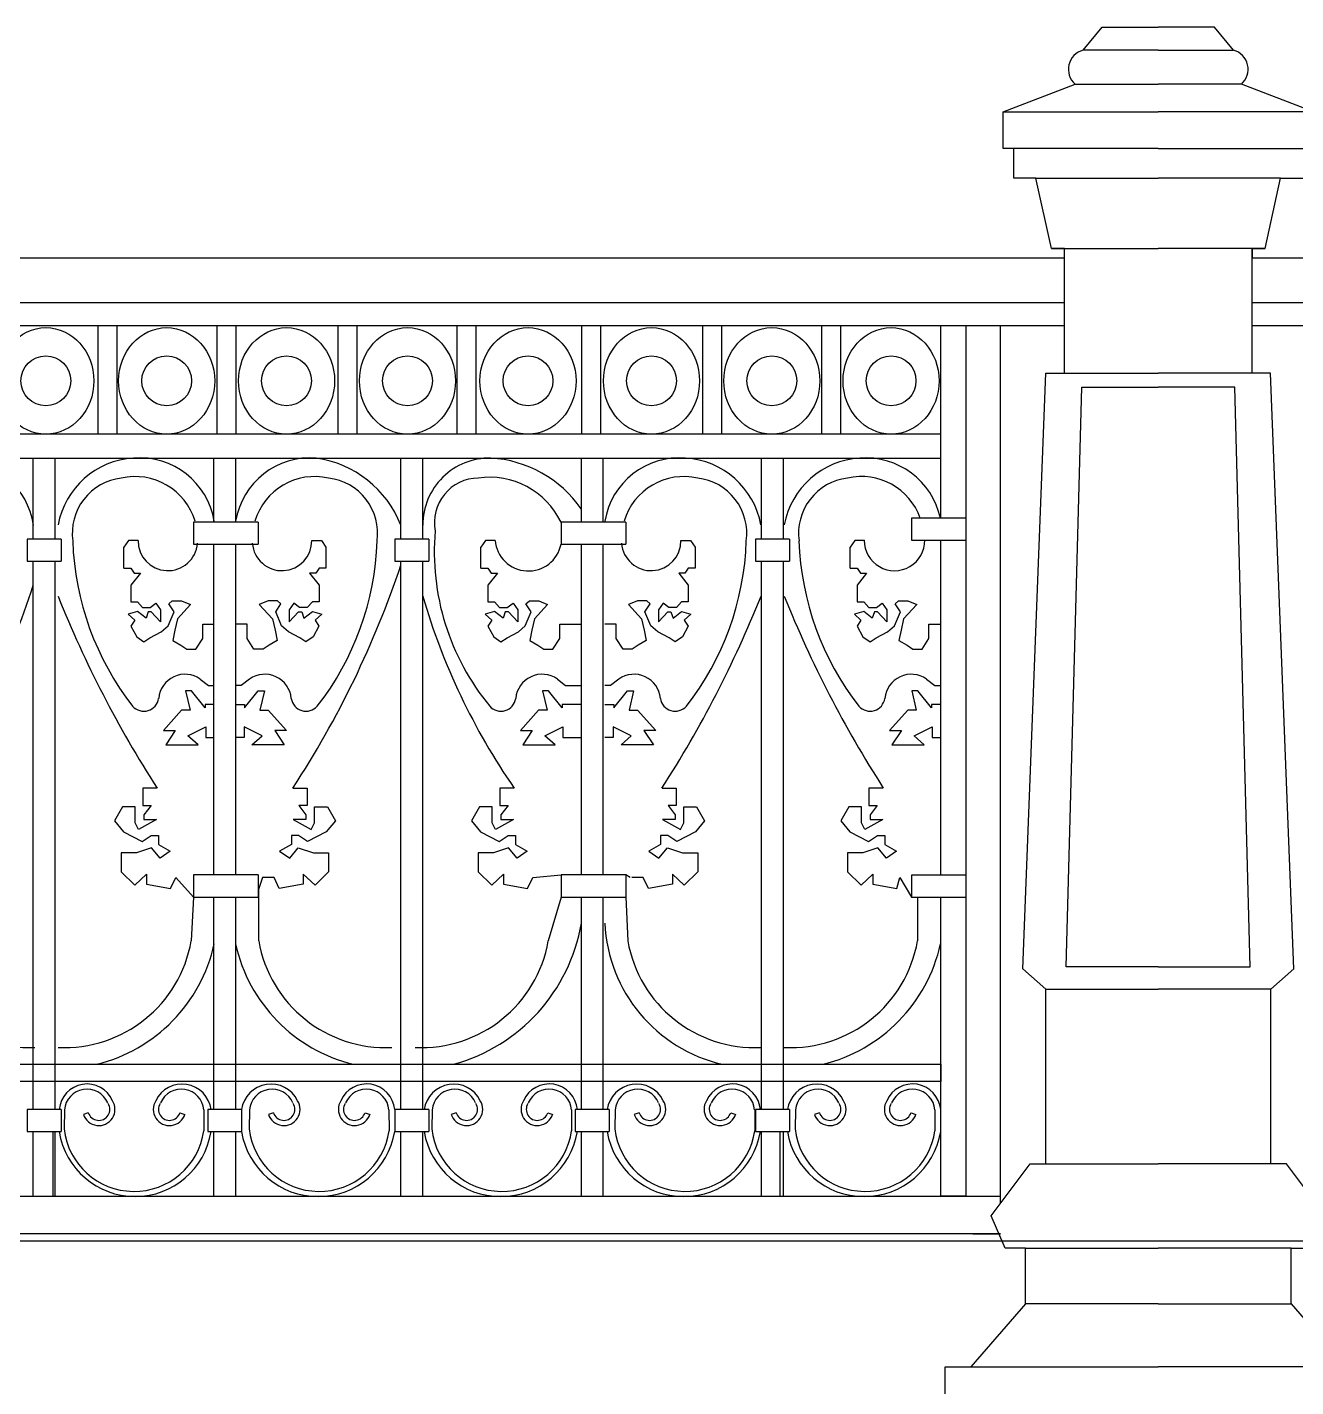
# Model space of a CAD drawing. Header units: millimetres. Extents: x 1931 to 30327, y -2374 to 17555.
# Drawn here: x 6922 to 8144, y 13143 to 14453 of the extents above; entities that cross this region are included whole.
import ezdxf

# ---------------------------------------------------------------- set-up
doc = ezdxf.new("R2010")
doc.units = ezdxf.units.MM

msp = doc.modelspace()

# ---------------------------------------------------------------- linework, layer by layer
at = {"color": 4, "linetype": 'ByBlock', "lineweight": -2}
for p, q in [((7938.8, 14430.6), (7957.2, 14452.8)), ((7957.2, 14452.8), (8011.3, 14452.8)), ((8065.4, 14452.8), (8011.3, 14452.8)), ((8083.8, 14430.6), (8065.4, 14452.8)), ((8011.3, 14430.6), (7938.8, 14430.6)), ((8011.3, 14430.6), (8083.8, 14430.6)), ((7861.8, 14371.4), (7931.2, 14398)), ((7861.8, 14371.4), (7931.2, 14398)), ((7931.2, 14398), (8011.3, 14398)), ((8091.4, 14398), (8011.3, 14398)), ((8160.8, 14371.4), (8091.4, 14398)), ((7861.8, 14336), (7861.8, 14371.4)), ((7861.8, 14371.4), (8011.3, 14371.4)), ((7861.8, 14336), (7861.8, 14371.4)), ((8160.8, 14371.4), (8011.3, 14371.4)), ((8011.3, 14336), (7861.8, 14336)), ((7872.1, 14307.2), (7872.1, 14336)), ((7872.1, 14307.2), (7872.1, 14336)), ((8011.3, 14336), (8160.8, 14336)), ((7893.5, 14307.2), (7872.1, 14307.2)), ((7893.5, 14307.2), (7872.1, 14307.2)), ((7908.3, 14239.7), (7893.5, 14307.2)), ((7893.5, 14307.2), (8011.3, 14307.2)), ((7908.3, 14239.7), (7893.5, 14307.2)), ((8129, 14307.2), (8011.3, 14307.2)), ((8114.3, 14239.7), (8129, 14307.2)), ((8129, 14307.2), (8150.5, 14307.2)), ((6007.4, 14230.4), (7920.9, 14230.4)), ((7920.9, 14239.7), (7908.3, 14239.7)), ((7908.3, 14239.7), (8011.3, 14239.7)), ((7920.9, 14239.7), (7908.3, 14239.7)), ((7920.9, 14119.4), (7920.9, 14239.7)), ((7920.9, 14119.4), (7920.9, 14239.7)), ((8114.3, 14239.7), (8011.3, 14239.7)), ((8101.7, 14119.4), (8101.7, 14239.7)), ((8101.7, 14239.7), (8114.3, 14239.7)), ((8101.7, 14239.7), (8101.7, 14230.4)), ((8101.7, 14230.4), (9963.7, 14230.4)), ((6007.4, 14187.5), (7920.9, 14187.5)), ((8101.7, 14165.1), (8101.7, 14187.5)), ((8101.7, 14187.5), (9963.7, 14187.5)), ((7920.9, 14165.1), (6007.4, 14165.1)), ((6990, 14060.8), (6990, 14165.1)), ((7008.3, 14060.8), (7008.3, 14165.1)), ((7104.7, 14060.8), (7104.7, 14165.1)), ((7123.1, 14060.8), (7123.1, 14165.1)), ((7221.2, 14060.8), (7221.2, 14165.1)), ((7239.5, 14060.8), (7239.5, 14165.1)), ((7336, 14060.8), (7336, 14165.1)), ((7354.3, 14060.8), (7354.3, 14165.1)), ((7455.9, 14060.8), (7455.9, 14165.1)), ((7474.2, 14060.8), (7474.2, 14165.1)), ((7572.4, 14060.8), (7572.4, 14165.1)), ((7590.7, 14060.8), (7590.7, 14165.1)), ((7687.1, 14060.8), (7687.1, 14165.1)), ((7705.4, 14060.8), (7705.4, 14165.1)), ((7801.7, 13979.7), (7801.7, 14165.1)), ((7826, 14165.1), (7826, 13326.3)), ((7859.4, 13319.6), (7859.4, 14165.1)), ((9963.7, 14165.1), (8101.7, 14165.1)), ((7880.7, 13545.5), (7903.1, 14119.4)), ((7880.7, 13545.5), (7903.1, 14119.4)), ((7903.1, 14119.4), (8011.3, 14119.4)), ((8119.4, 14119.4), (8011.3, 14119.4)), ((8141.9, 13545.5), (8119.4, 14119.4)), ((7922.6, 13547.4), (7937.6, 14105.8)), ((7922.6, 13547.4), (7937.6, 14105.8)), ((7937.6, 14105.8), (8011.3, 14105.8)), ((8085, 14105.8), (8011.3, 14105.8)), ((8100, 13547.4), (8085, 14105.8)), ((7801.7, 14060.8), (6080.3, 14060.8)), ((6080.3, 14037.6), (7801.7, 14037.6)), ((6927.5, 13959.5), (6927.5, 14037.6)), ((6948.7, 13959.5), (6948.7, 14037.6)), ((7101.4, 13976), (7101.4, 14037.6)), ((7122.5, 13976), (7122.5, 14037.6)), ((7281.6, 13959.5), (7281.6, 14037.6)), ((7302.8, 13959.5), (7302.8, 14037.6)), ((7455.5, 13976), (7455.5, 14037.6)), ((7476.6, 13976), (7476.6, 14037.6)), ((7629.2, 13959.5), (7629.2, 14037.6)), ((7650.3, 13959.5), (7650.3, 14037.6)), ((7826, 13979.7), (7773.7, 13979.7)), ((7773.7, 13979.7), (7773.7, 13958.4)), ((7144.2, 13976), (7081.8, 13976)), ((7081.8, 13976), (7081.8, 13954.7)), ((7144.2, 13976), (7144.2, 13954.7)), ((7498.3, 13976), (7435.9, 13976)), ((7435.9, 13976), (7435.9, 13954.7)), ((7498.3, 13976), (7498.3, 13954.7)), ((6954.3, 13959.5), (6921.6, 13959.5)), ((6921.6, 13959.5), (6921.6, 13938.2)), ((6954.3, 13959.5), (6954.3, 13938.2)), ((7019.3, 13958.3), (7014.8, 13951.8)), ((7028.5, 13958.3), (7019.3, 13958.3)), ((7081.8, 13954.7), (7144.2, 13954.7)), ((7101.4, 13635.9), (7101.4, 13954.7)), ((7122.5, 13635.9), (7122.5, 13954.7)), ((7195.8, 13958.3), (7205, 13958.3)), ((7205, 13958.3), (7209.4, 13951.8)), ((7308.4, 13959.5), (7275.7, 13959.5)), ((7275.7, 13959.5), (7275.7, 13938.2)), ((7308.4, 13959.5), (7308.4, 13938.2)), ((7363.2, 13958.3), (7358.8, 13951.8)), ((7372.5, 13958.3), (7363.2, 13958.3)), ((7435.9, 13954.7), (7498.3, 13954.7)), ((7455.5, 13635.9), (7455.5, 13954.7)), ((7476.6, 13635.9), (7476.6, 13954.7)), ((7551.5, 13958.3), (7560.7, 13958.3)), ((7560.7, 13958.3), (7565.1, 13951.8)), ((7655.9, 13959.5), (7623.3, 13959.5)), ((7623.3, 13959.5), (7623.3, 13938.2)), ((7655.9, 13959.5), (7655.9, 13938.2)), ((7718.9, 13958.3), (7714.5, 13951.8)), ((7728.2, 13958.3), (7718.9, 13958.3)), ((7773.7, 13958.4), (7826, 13958.4)), ((7801.7, 13635.9), (7801.7, 13958.4)), ((7014.8, 13931.5), (7014.8, 13951.8)), ((7209.4, 13951.8), (7209.4, 13931.5)), ((7358.8, 13931.5), (7358.8, 13951.8)), ((7565.1, 13951.8), (7565.1, 13931.5)), ((7714.5, 13931.5), (7714.5, 13951.8)), ((6921.6, 13938.2), (6954.3, 13938.2)), ((6927.5, 13410), (6927.5, 13938.2)), ((6948.7, 13410), (6948.7, 13938.2)), ((7014.8, 13931.5), (7021.5, 13931.5)), ((7021.5, 13931.5), (7024.6, 13926.8)), ((7030.7, 13926.8), (7021.5, 13915.3)), ((7024.6, 13926.8), (7030.7, 13926.8)), ((7199.6, 13926.8), (7193.6, 13926.8)), ((7193.6, 13926.8), (7202.8, 13915.3)), ((7202.8, 13931.5), (7199.6, 13926.8)), ((7209.4, 13931.5), (7202.8, 13931.5)), ((7275.7, 13938.2), (7308.4, 13938.2)), ((7281.6, 13410), (7281.6, 13938.2)), ((7302.8, 13410), (7302.8, 13938.2)), ((7358.8, 13931.5), (7365.5, 13931.5)), ((7365.5, 13931.5), (7368.6, 13926.8)), ((7374.7, 13926.8), (7365.5, 13915.3)), ((7368.6, 13926.8), (7374.7, 13926.8)), ((7555.3, 13926.8), (7549.3, 13926.8)), ((7549.3, 13926.8), (7558.5, 13915.3)), ((7558.5, 13931.5), (7555.3, 13926.8)), ((7565.1, 13931.5), (7558.5, 13931.5)), ((7623.3, 13938.2), (7655.9, 13938.2)), ((7629.2, 13410), (7629.2, 13938.2)), ((7650.3, 13410), (7650.3, 13938.2)), ((7714.5, 13931.5), (7721.1, 13931.5)), ((7721.1, 13931.5), (7724.3, 13926.8)), ((7730.3, 13926.8), (7721.1, 13915.3)), ((7724.3, 13926.8), (7730.3, 13926.8)), ((7021.5, 13915.3), (7021.5, 13908.7)), ((7202.8, 13915.3), (7202.8, 13908.7)), ((7365.5, 13915.3), (7365.5, 13908.7)), ((7558.5, 13915.3), (7558.5, 13908.7)), ((7721.1, 13915.3), (7721.1, 13908.7)), ((7021.5, 13908.7), (7021.5, 13899.2)), ((7202.8, 13908.7), (7202.8, 13899.2)), ((7365.5, 13908.7), (7365.5, 13899.2)), ((7558.5, 13908.7), (7558.5, 13899.2)), ((7721.1, 13908.7), (7721.1, 13899.2)), ((7027.9, 13889.9), (7018.9, 13887.1)), ((7021.5, 13899.2), (7027.8, 13899.2)), ((7027.8, 13899.2), (7032.8, 13893.6)), ((7036.1, 13883.4), (7027.9, 13889.9)), ((7032.8, 13893.6), (7040.2, 13893.6)), ((7038.1, 13889.5), (7036.1, 13883.4)), ((7041.2, 13889.5), (7038.1, 13889.5)), ((7040.2, 13893.6), (7045.7, 13897.9)), ((7050.2, 13879.9), (7041.2, 13889.5)), ((7045.7, 13897.9), (7050.2, 13891.4)), ((7050.2, 13891.4), (7050.2, 13879.9)), ((7057.5, 13876), (7063.3, 13889.5)), ((7058.2, 13897.1), (7061.4, 13900.1)), ((7063.3, 13889.5), (7058.2, 13897.1)), ((7061.4, 13900.1), (7070.4, 13900.1)), ((7079, 13896.5), (7066.3, 13882.8)), ((7070.4, 13900.1), (7079, 13896.5)), ((7153.8, 13900.1), (7145.2, 13896.5)), ((7145.2, 13896.5), (7157.9, 13882.8)), ((7162.8, 13900.1), (7153.8, 13900.1)), ((7161, 13889.5), (7166.1, 13897.1)), ((7166.7, 13876), (7161, 13889.5)), ((7166.1, 13897.1), (7162.8, 13900.1)), ((7178.6, 13897.9), (7174.1, 13891.4)), ((7174.1, 13891.4), (7174.1, 13879.9)), ((7174.1, 13879.9), (7183.1, 13889.5)), ((7184.1, 13893.6), (7178.6, 13897.9)), ((7183.1, 13889.5), (7186.1, 13889.5)), ((7191.4, 13893.6), (7184.1, 13893.6)), ((7186.1, 13889.5), (7188.2, 13883.4)), ((7188.2, 13883.4), (7196.4, 13889.9)), ((7196.4, 13899.2), (7191.4, 13893.6)), ((7202.8, 13899.2), (7196.4, 13899.2)), ((7196.4, 13889.9), (7205.4, 13887.1)), ((7371.9, 13889.9), (7362.9, 13887.1)), ((7365.5, 13899.2), (7371.8, 13899.2)), ((7371.8, 13899.2), (7376.8, 13893.6)), ((7380.1, 13883.4), (7371.9, 13889.9)), ((7376.8, 13893.6), (7384.1, 13893.6)), ((7382.1, 13889.5), (7380.1, 13883.4)), ((7385.2, 13889.5), (7382.1, 13889.5)), ((7384.1, 13893.6), (7389.7, 13897.9)), ((7394.2, 13879.9), (7385.2, 13889.5)), ((7389.7, 13897.9), (7394.2, 13891.4)), ((7394.2, 13891.4), (7394.2, 13879.9)), ((7401.5, 13876), (7407.3, 13889.5)), ((7402.1, 13897.1), (7405.4, 13900.1)), ((7407.3, 13889.5), (7402.1, 13897.1)), ((7405.4, 13900.1), (7414.4, 13900.1)), ((7423, 13896.5), (7410.3, 13882.8)), ((7414.4, 13900.1), (7423, 13896.5)), ((7509.5, 13900.1), (7500.9, 13896.5)), ((7500.9, 13896.5), (7513.6, 13882.8)), ((7518.5, 13900.1), (7509.5, 13900.1)), ((7516.7, 13889.5), (7521.8, 13897.1)), ((7522.4, 13876), (7516.7, 13889.5)), ((7521.8, 13897.1), (7518.5, 13900.1)), ((7534.2, 13897.9), (7529.7, 13891.4)), ((7529.7, 13891.4), (7529.7, 13879.9)), ((7529.7, 13879.9), (7538.7, 13889.5)), ((7539.8, 13893.6), (7534.2, 13897.9)), ((7538.7, 13889.5), (7541.8, 13889.5)), ((7547.1, 13893.6), (7539.8, 13893.6)), ((7541.8, 13889.5), (7543.9, 13883.4)), ((7543.9, 13883.4), (7552, 13889.9)), ((7552.1, 13899.2), (7547.1, 13893.6)), ((7552, 13889.9), (7561, 13887.1)), ((7558.5, 13899.2), (7552.1, 13899.2)), ((7727.6, 13889.9), (7718.6, 13887.1)), ((7721.1, 13899.2), (7727.5, 13899.2)), ((7727.5, 13899.2), (7732.5, 13893.6)), ((7735.7, 13883.4), (7727.6, 13889.9)), ((7732.5, 13893.6), (7739.8, 13893.6)), ((7737.8, 13889.5), (7735.7, 13883.4)), ((7740.9, 13889.5), (7737.8, 13889.5)), ((7739.8, 13893.6), (7745.4, 13897.9)), ((7749.9, 13879.9), (7740.9, 13889.5)), ((7745.4, 13897.9), (7749.9, 13891.4)), ((7749.9, 13891.4), (7749.9, 13879.9)), ((7757.2, 13876), (7762.9, 13889.5)), ((7757.8, 13897.1), (7761.1, 13900.1)), ((7762.9, 13889.5), (7757.8, 13897.1)), ((7761.1, 13900.1), (7770.1, 13900.1)), ((7778.7, 13896.5), (7766, 13882.8)), ((7770.1, 13900.1), (7778.7, 13896.5)), ((7018.9, 13887.1), (7025.2, 13881.3)), ((7025.2, 13881.3), (7021.5, 13875.6)), ((7021.5, 13875.6), (7027.1, 13865.4)), ((7050.8, 13870.3), (7057.5, 13876)), ((7066.3, 13882.8), (7063.9, 13871.9)), ((7090.7, 13863.8), (7090.7, 13877.7)), ((7090.7, 13877.7), (7101.8, 13877.7)), ((7133.6, 13877.7), (7122.4, 13877.7)), ((7133.6, 13863.8), (7133.6, 13877.7)), ((7157.9, 13882.8), (7160.4, 13871.9)), ((7173.4, 13870.3), (7166.7, 13876)), ((7202.7, 13875.6), (7197.2, 13865.4)), ((7205.4, 13887.1), (7199, 13881.3)), ((7199, 13881.3), (7202.7, 13875.6)), ((7362.9, 13887.1), (7369.2, 13881.3)), ((7369.2, 13881.3), (7365.5, 13875.6)), ((7365.5, 13875.6), (7371.1, 13865.4)), ((7394.8, 13870.3), (7401.5, 13876)), ((7410.3, 13882.8), (7407.9, 13871.9)), ((7434.7, 13863.8), (7434.7, 13877.7)), ((7434.7, 13877.7), (7455.5, 13877.7)), ((7489.2, 13877.7), (7478.1, 13877.7)), ((7489.2, 13863.8), (7489.2, 13877.7)), ((7513.6, 13882.8), (7516, 13871.9)), ((7529.1, 13870.3), (7522.4, 13876)), ((7558.4, 13875.6), (7552.9, 13865.4)), ((7561, 13887.1), (7554.7, 13881.3)), ((7554.7, 13881.3), (7558.4, 13875.6)), ((7718.6, 13887.1), (7724.9, 13881.3)), ((7724.9, 13881.3), (7721.2, 13875.6)), ((7721.2, 13875.6), (7726.7, 13865.4)), ((7750.5, 13870.3), (7757.2, 13876)), ((7766, 13882.8), (7763.6, 13871.9)), ((7790.4, 13863.8), (7790.4, 13877.7)), ((7790.4, 13877.7), (7801.5, 13877.7)), ((7027.1, 13865.4), (7034, 13860.5)), ((7034, 13860.5), (7039.9, 13864.4)), ((7039.9, 13864.4), (7050.8, 13870.3)), ((7063.9, 13871.9), (7061.8, 13861.7)), ((7061.8, 13861.7), (7069.6, 13857.2)), ((7084.1, 13853.6), (7090.7, 13863.8)), ((7140.1, 13853.6), (7133.6, 13863.8)), ((7162.4, 13861.7), (7154.6, 13857.2)), ((7160.4, 13871.9), (7162.4, 13861.7)), ((7184.3, 13864.4), (7173.4, 13870.3)), ((7190.2, 13860.5), (7184.3, 13864.4)), ((7197.2, 13865.4), (7190.2, 13860.5)), ((7371.1, 13865.4), (7378, 13860.5)), ((7378, 13860.5), (7383.9, 13864.4)), ((7383.9, 13864.4), (7394.8, 13870.3)), ((7407.9, 13871.9), (7405.8, 13861.7)), ((7405.8, 13861.7), (7413.6, 13857.2)), ((7428.1, 13853.6), (7434.7, 13863.8)), ((7495.8, 13853.6), (7489.2, 13863.8)), ((7518.1, 13861.7), (7510.3, 13857.2)), ((7516, 13871.9), (7518.1, 13861.7)), ((7540, 13864.4), (7529.1, 13870.3)), ((7545.9, 13860.5), (7540, 13864.4)), ((7552.9, 13865.4), (7545.9, 13860.5)), ((7726.7, 13865.4), (7733.7, 13860.5)), ((7733.7, 13860.5), (7739.6, 13864.4)), ((7739.6, 13864.4), (7750.5, 13870.3)), ((7763.6, 13871.9), (7761.5, 13861.7)), ((7761.5, 13861.7), (7769.3, 13857.2)), ((7783.8, 13853.6), (7790.4, 13863.8)), ((7069.6, 13857.2), (7075.3, 13853.6)), ((7075.3, 13853.6), (7084.1, 13853.6)), ((7148.9, 13853.6), (7140.1, 13853.6)), ((7154.6, 13857.2), (7148.9, 13853.6)), ((7413.6, 13857.2), (7419.3, 13853.6)), ((7419.3, 13853.6), (7428.1, 13853.6)), ((7504.6, 13853.6), (7495.8, 13853.6)), ((7510.3, 13857.2), (7504.6, 13853.6)), ((7769.3, 13857.2), (7775, 13853.6)), ((7775, 13853.6), (7783.8, 13853.6)), ((7088.4, 13824.6), (7096.3, 13818.6)), ((7135.8, 13824.6), (7127.9, 13818.6)), ((7432.4, 13824.6), (7440.3, 13818.6)), ((7491.5, 13824.6), (7483.6, 13818.6)), ((7788.1, 13824.6), (7796, 13818.6)), ((7080, 13813.4), (7074.1, 13813.4)), ((7074.1, 13813.4), (7078.5, 13794.7)), ((7093.1, 13796.9), (7080, 13813.4)), ((7096.3, 13818.6), (7101.8, 13818.6)), ((7127.9, 13818.6), (7122.4, 13818.6)), ((7131.1, 13796.9), (7144.2, 13813.4)), ((7144.2, 13813.4), (7150.1, 13813.4)), ((7150.1, 13813.4), (7145.8, 13794.7)), ((7424, 13813.4), (7418.1, 13813.4)), ((7418.1, 13813.4), (7422.5, 13794.7)), ((7437.1, 13796.9), (7424, 13813.4)), ((7440.3, 13818.6), (7455.5, 13818.6)), ((7483.6, 13818.6), (7478.1, 13818.6)), ((7486.8, 13796.9), (7499.9, 13813.4)), ((7499.9, 13813.4), (7505.8, 13813.4)), ((7505.8, 13813.4), (7501.5, 13794.7)), ((7779.7, 13813.4), (7773.8, 13813.4)), ((7773.8, 13813.4), (7778.1, 13794.7)), ((7792.8, 13796.9), (7779.7, 13813.4)), ((7796, 13818.6), (7801.5, 13818.6)), ((7101.8, 13800.3), (7093.1, 13800.3)), ((7093.1, 13800.3), (7093.1, 13796.9)), ((7122.4, 13800.3), (7131.1, 13800.3)), ((7131.1, 13800.3), (7131.1, 13796.9)), ((7455.5, 13800.3), (7437.1, 13800.3)), ((7437.1, 13800.3), (7437.1, 13796.9)), ((7478.1, 13800.3), (7486.8, 13800.3)), ((7486.8, 13800.3), (7486.8, 13796.9)), ((7801.5, 13800.3), (7792.8, 13800.3)), ((7792.8, 13800.3), (7792.8, 13796.9)), ((7070.3, 13794.7), (7052.9, 13775.1)), ((7078.5, 13794.7), (7070.3, 13794.7)), ((7145.8, 13794.7), (7153.9, 13794.7)), ((7153.9, 13794.7), (7171.4, 13775.1)), ((7414.3, 13794.7), (7396.9, 13775.1)), ((7422.5, 13794.7), (7414.3, 13794.7)), ((7501.5, 13794.7), (7509.6, 13794.7)), ((7509.6, 13794.7), (7527.1, 13775.1)), ((7770, 13794.7), (7752.5, 13775.1)), ((7778.1, 13794.7), (7770, 13794.7)), ((7052.9, 13775.1), (7064.1, 13775.1)), ((7064.1, 13775.1), (7055.1, 13761.3)), ((7076.3, 13770.1), (7093.8, 13778.5)), ((7086.3, 13761.3), (7076.3, 13770.1)), ((7093.8, 13778.5), (7093.8, 13768.2)), ((7148, 13770.1), (7130.5, 13778.5)), ((7130.5, 13778.5), (7130.5, 13768.2)), ((7138, 13761.3), (7148, 13770.1)), ((7171.4, 13775.1), (7160.1, 13775.1)), ((7160.1, 13775.1), (7169.2, 13761.3)), ((7396.9, 13775.1), (7408.1, 13775.1)), ((7408.1, 13775.1), (7399, 13761.3)), ((7420.3, 13770.1), (7437.7, 13778.5)), ((7430.3, 13761.3), (7420.3, 13770.1)), ((7437.7, 13778.5), (7437.7, 13768.2)), ((7503.6, 13770.1), (7486.2, 13778.5)), ((7486.2, 13778.5), (7486.2, 13768.2)), ((7493.7, 13761.3), (7503.6, 13770.1)), ((7527.1, 13775.1), (7515.8, 13775.1)), ((7515.8, 13775.1), (7524.9, 13761.3)), ((7752.5, 13775.1), (7763.8, 13775.1)), ((7763.8, 13775.1), (7754.7, 13761.3)), ((7776, 13770.1), (7793.4, 13778.5)), ((7785.9, 13761.3), (7776, 13770.1)), ((7793.4, 13778.5), (7793.4, 13768.2)), ((7055.1, 13761.3), (7086.3, 13761.3)), ((7093.8, 13768.2), (7101.8, 13768.2)), ((7130.5, 13768.2), (7122.4, 13768.2)), ((7169.2, 13761.3), (7138, 13761.3)), ((7399, 13761.3), (7430.3, 13761.3)), ((7437.7, 13768.2), (7455.5, 13768.2)), ((7486.2, 13768.2), (7478.1, 13768.2)), ((7524.9, 13761.3), (7493.7, 13761.3)), ((7754.7, 13761.3), (7785.9, 13761.3)), ((7793.4, 13768.2), (7801.5, 13768.2)), ((7046.7, 13719.6), (7033, 13719.6)), ((7033, 13719.6), (7033, 13702.8)), ((7177.5, 13719.6), (7191.3, 13719.6)), ((7191.3, 13719.6), (7191.3, 13702.8)), ((7390.7, 13719.6), (7376.9, 13719.6)), ((7376.9, 13719.6), (7376.9, 13702.8)), ((7533.2, 13719.6), (7547, 13719.6)), ((7547, 13719.6), (7547, 13702.8)), ((7746.4, 13719.6), (7732.6, 13719.6)), ((7732.6, 13719.6), (7732.6, 13702.8)), ((7013.5, 13701.4), (7005.8, 13687.9)), ((7025.7, 13701.4), (7013.5, 13701.4)), ((7025.7, 13690.8), (7025.7, 13701.4)), ((7025.7, 13686), (7025.7, 13690.8)), ((7033, 13702.8), (7040.9, 13702.8)), ((7040.9, 13702.8), (7034, 13693.7)), ((7034, 13693.7), (7034, 13689.5)), ((7191.3, 13702.8), (7183.3, 13702.8)), ((7183.3, 13702.8), (7190.2, 13693.7)), ((7190.2, 13693.7), (7190.2, 13689.5)), ((7198.5, 13690.8), (7198.5, 13701.4)), ((7198.5, 13701.4), (7210.8, 13701.4)), ((7198.5, 13686), (7198.5, 13690.8)), ((7210.8, 13701.4), (7218.5, 13687.9)), ((7357.5, 13701.4), (7349.8, 13687.9)), ((7369.7, 13701.4), (7357.5, 13701.4)), ((7369.7, 13690.8), (7369.7, 13701.4)), ((7369.7, 13686), (7369.7, 13690.8)), ((7376.9, 13702.8), (7384.9, 13702.8)), ((7384.9, 13702.8), (7378, 13693.7)), ((7378, 13693.7), (7378, 13689.5)), ((7547, 13702.8), (7539, 13702.8)), ((7539, 13702.8), (7545.9, 13693.7)), ((7545.9, 13693.7), (7545.9, 13689.5)), ((7554.2, 13690.8), (7554.2, 13701.4)), ((7554.2, 13701.4), (7566.4, 13701.4)), ((7554.2, 13686), (7554.2, 13690.8)), ((7566.4, 13701.4), (7574.1, 13687.9)), ((7713.2, 13701.4), (7705.5, 13687.9)), ((7725.4, 13701.4), (7713.2, 13701.4)), ((7725.4, 13690.8), (7725.4, 13701.4)), ((7725.4, 13686), (7725.4, 13690.8)), ((7732.6, 13702.8), (7740.6, 13702.8)), ((7740.6, 13702.8), (7733.7, 13693.7)), ((7733.7, 13693.7), (7733.7, 13689.5)), ((7005.8, 13687.9), (7014.4, 13677.3)), ((7028.9, 13679.6), (7025.7, 13686)), ((7046.2, 13689.5), (7028.9, 13679.6)), ((7034, 13689.5), (7046.2, 13689.5)), ((7190.2, 13689.5), (7178, 13689.5)), ((7178, 13689.5), (7195.3, 13679.6)), ((7195.3, 13679.6), (7198.5, 13686)), ((7218.5, 13687.9), (7209.8, 13677.3)), ((7349.8, 13687.9), (7358.4, 13677.3)), ((7372.9, 13679.6), (7369.7, 13686)), ((7390.2, 13689.5), (7372.9, 13679.6)), ((7378, 13689.5), (7390.2, 13689.5)), ((7545.9, 13689.5), (7533.7, 13689.5)), ((7533.7, 13689.5), (7551, 13679.6)), ((7551, 13679.6), (7554.2, 13686)), ((7574.1, 13687.9), (7565.5, 13677.3)), ((7705.5, 13687.9), (7714.1, 13677.3)), ((7728.6, 13679.6), (7725.4, 13686)), ((7745.9, 13689.5), (7728.6, 13679.6)), ((7733.7, 13689.5), (7745.9, 13689.5)), ((7014.4, 13677.3), (7032.4, 13668.3)), ((7032.4, 13668.3), (7041.1, 13673.8)), ((7041.1, 13673.8), (7048.2, 13673.8)), ((7048.2, 13673.8), (7048.2, 13665.1)), ((7048.2, 13665.1), (7059.4, 13658.7)), ((7176.1, 13665.1), (7164.8, 13658.7)), ((7183.1, 13673.8), (7176.1, 13673.8)), ((7176.1, 13673.8), (7176.1, 13665.1)), ((7191.8, 13668.3), (7183.1, 13673.8)), ((7209.8, 13677.3), (7191.8, 13668.3)), ((7358.4, 13677.3), (7376.4, 13668.3)), ((7376.4, 13668.3), (7385.1, 13673.8)), ((7385.1, 13673.8), (7392.2, 13673.8)), ((7392.2, 13673.8), (7392.2, 13665.1)), ((7392.2, 13665.1), (7403.4, 13658.7)), ((7531.8, 13665.1), (7520.5, 13658.7)), ((7538.8, 13673.8), (7531.8, 13673.8)), ((7531.8, 13673.8), (7531.8, 13665.1)), ((7547.5, 13668.3), (7538.8, 13673.8)), ((7565.5, 13677.3), (7547.5, 13668.3)), ((7714.1, 13677.3), (7732.1, 13668.3)), ((7732.1, 13668.3), (7740.8, 13673.8)), ((7740.8, 13673.8), (7747.9, 13673.8)), ((7747.9, 13673.8), (7747.9, 13665.1)), ((7747.9, 13665.1), (7759.1, 13658.7)), ((7027, 13657.1), (7012.2, 13657.1)), ((7012.2, 13657.1), (7012.2, 13638.8)), ((7041.4, 13662.2), (7027, 13657.1)), ((7049.8, 13652), (7041.4, 13662.2)), ((7059.4, 13658.7), (7049.8, 13652)), ((7164.8, 13658.7), (7174.5, 13652)), ((7174.5, 13652), (7182.8, 13662.2)), ((7182.8, 13662.2), (7197.3, 13657.1)), ((7197.3, 13657.1), (7212, 13657.1)), ((7212, 13657.1), (7212, 13638.8)), ((7371, 13657.1), (7356.2, 13657.1)), ((7356.2, 13657.1), (7356.2, 13638.8)), ((7385.4, 13662.2), (7371, 13657.1)), ((7393.8, 13652), (7385.4, 13662.2)), ((7403.4, 13658.7), (7393.8, 13652)), ((7520.5, 13658.7), (7530.1, 13652)), ((7530.1, 13652), (7538.5, 13662.2)), ((7538.5, 13662.2), (7553, 13657.1)), ((7553, 13657.1), (7567.7, 13657.1)), ((7567.7, 13657.1), (7567.7, 13638.8)), ((7726.7, 13657.1), (7711.9, 13657.1)), ((7711.9, 13657.1), (7711.9, 13638.8)), ((7741.1, 13662.2), (7726.7, 13657.1)), ((7749.5, 13652), (7741.1, 13662.2)), ((7759.1, 13658.7), (7749.5, 13652)), ((7012.2, 13638.8), (7025.4, 13626)), ((7212, 13638.8), (7198.9, 13626)), ((7356.2, 13638.8), (7369.4, 13626)), ((7567.7, 13638.8), (7554.6, 13626)), ((7711.9, 13638.8), (7725, 13626)), ((7025.4, 13626), (7036.6, 13636.6)), ((7036.6, 13636.6), (7036.6, 13626.9)), ((7036.6, 13626.9), (7059.7, 13622.8)), ((7059.7, 13622.8), (7064.9, 13633.3)), ((7064.9, 13633.3), (7081.8, 13614.6)), ((7144.2, 13635.9), (7081.8, 13635.9)), ((7081.8, 13635.9), (7081.8, 13614.6)), ((7144.2, 13635.9), (7144.2, 13614.6)), ((7148.4, 13633.3), (7144.6, 13621.8)), ((7159.4, 13633.3), (7148.4, 13633.3)), ((7164.5, 13622.8), (7159.4, 13633.3)), ((7187.6, 13626.9), (7164.5, 13622.8)), ((7198.9, 13626), (7187.6, 13636.6)), ((7187.6, 13636.6), (7187.6, 13626.9)), ((7369.4, 13626), (7380.6, 13636.6)), ((7380.6, 13636.6), (7380.6, 13626.9)), ((7380.6, 13626.9), (7403.7, 13622.8)), ((7403.7, 13622.8), (7408.9, 13633.3)), ((7408.9, 13633.3), (7435.9, 13635.9)), ((7498.3, 13635.9), (7435.9, 13635.9)), ((7435.9, 13635.9), (7435.9, 13614.6)), ((7498.3, 13635.9), (7498.3, 13614.6)), ((7502.5, 13633.3), (7498.3, 13635.9)), ((7515, 13633.3), (7504.1, 13633.3)), ((7520.2, 13622.8), (7515, 13633.3)), ((7543.3, 13626.9), (7520.2, 13622.8)), ((7554.6, 13626), (7543.3, 13636.6)), ((7543.3, 13636.6), (7543.3, 13626.9)), ((7725, 13626), (7736.3, 13636.6)), ((7736.3, 13636.6), (7736.3, 13626.9)), ((7736.3, 13626.9), (7759.4, 13622.8)), ((7759.4, 13622.8), (7762.2, 13633.3)), ((7762.2, 13633.3), (7773.7, 13614.6)), ((7826, 13635.8), (7773.7, 13635.8)), ((7773.7, 13635.8), (7773.7, 13614.5)), ((7081.8, 13614.6), (7079.7, 13572.5)), ((7081.8, 13614.6), (7144.2, 13614.6)), ((7101.4, 13410), (7101.4, 13614.6)), ((7122.5, 13410), (7122.5, 13614.6)), ((7144.6, 13621.8), (7144.6, 13572.5)), ((7435.9, 13614.6), (7423.6, 13572.5)), ((7435.9, 13614.6), (7498.3, 13614.6)), ((7455.5, 13410), (7455.5, 13614.6)), ((7476.6, 13410), (7476.6, 13614.6)), ((7498.3, 13614.6), (7500.3, 13572.5)), ((7773.7, 13614.5), (7826, 13614.5)), ((7779.3, 13614.6), (7779.3, 13572.5)), ((7801.7, 13326.3), (7801.7, 13614.6)), ((8011.3, 13547.4), (7922.6, 13547.4)), ((8011.3, 13547.4), (8100, 13547.4)), ((7903, 13525.9), (7880.7, 13545.5)), ((7903, 13525.9), (7880.7, 13545.5)), ((8119.6, 13525.9), (8141.9, 13545.5)), ((7903, 13357.5), (7903, 13525.9)), ((7903, 13525.9), (8011.3, 13525.9)), ((7903, 13357.5), (7903, 13525.9)), ((8119.6, 13525.9), (8011.3, 13525.9)), ((8119.6, 13357.5), (8119.6, 13525.9)), ((6080.3, 13453.5), (7801.7, 13453.5)), ((7801.7, 13453.5), (7801.7, 13437)), ((7801.7, 13437), (6080.3, 13437)), ((6954.3, 13410), (6921.6, 13410)), ((6921.6, 13410), (6921.6, 13388.7)), ((6954.3, 13410), (6954.3, 13388.7)), ((6957.4, 13409.5), (6957.2, 13391.2)), ((6980.4, 13406.7), (6975.7, 13405.2)), ((7068.8, 13406.7), (7073.5, 13405.2)), ((7091.8, 13409.5), (7091.8, 13389.4)), ((7128.1, 13410), (7095.5, 13410)), ((7095.5, 13410), (7095.5, 13388.7)), ((7128.1, 13410), (7128.1, 13388.7)), ((7135.8, 13409.5), (7135.5, 13391.2)), ((7158.8, 13406.7), (7154, 13405.2)), ((7247.1, 13406.7), (7251.9, 13405.2)), ((7270.1, 13409.5), (7270.2, 13389.4)), ((7308.4, 13410), (7275.7, 13410)), ((7275.7, 13410), (7275.7, 13388.7)), ((7308.4, 13410), (7308.4, 13388.7)), ((7311.8, 13409.5), (7311.5, 13391.2)), ((7334.8, 13406.7), (7330, 13405.2)), ((7423.1, 13406.7), (7427.9, 13405.2)), ((7446.1, 13409.5), (7446.1, 13389.4)), ((7482.2, 13410), (7449.5, 13410)), ((7449.5, 13410), (7449.5, 13388.7)), ((7482.2, 13410), (7482.2, 13388.7)), ((7488.1, 13409.5), (7487.8, 13391.2)), ((7511.1, 13406.7), (7506.4, 13405.2)), ((7599.4, 13406.7), (7604.2, 13405.2)), ((7622.5, 13409.5), (7622.5, 13389.4)), ((7655.9, 13410), (7623.3, 13410)), ((7623.3, 13410), (7623.3, 13388.7)), ((7655.9, 13410), (7655.9, 13388.7)), ((7661.8, 13409.5), (7661.5, 13391.2)), ((7684.8, 13406.7), (7680, 13405.2)), ((7773.1, 13406.7), (7777.9, 13405.2)), ((7796.1, 13409.5), (7796.2, 13389.4)), ((7801.7, 13388.7), (7801.7, 13410)), ((6921.6, 13388.7), (6954.3, 13388.7)), ((6927.5, 13326.3), (6927.5, 13388.7)), ((6946.6, 13326.3), (6946.6, 13388.7)), ((6948.7, 13326.3), (6948.7, 13388.7)), ((7095.5, 13388.7), (7128.1, 13388.7)), ((7101.4, 13326.3), (7101.4, 13388.7)), ((7122.5, 13326.3), (7122.5, 13388.7)), ((7275.7, 13388.7), (7308.4, 13388.7)), ((7281.6, 13326.3), (7281.6, 13388.7)), ((7302.8, 13326.3), (7302.8, 13388.7)), ((7449.5, 13388.7), (7482.2, 13388.7)), ((7455.5, 13326.3), (7455.5, 13388.7)), ((7476.6, 13326.3), (7476.6, 13388.7)), ((7623.3, 13388.7), (7655.9, 13388.7)), ((7629.2, 13326.3), (7629.2, 13388.7)), ((7647.1, 13326.3), (7647.1, 13388.7)), ((7650.3, 13326.3), (7650.3, 13388.7)), ((7850.3, 13307.5), (7887.8, 13357.5)), ((7850.3, 13307.5), (7887.8, 13357.5)), ((7887.8, 13357.5), (8011.3, 13357.5)), ((8134.7, 13357.5), (8011.3, 13357.5)), ((8172.3, 13307.5), (8134.7, 13357.5)), ((6018.7, 13326.3), (7859.4, 13326.3)), ((7826, 13326.3), (7801.7, 13326.3)), ((7863.7, 13276.2), (7850.3, 13307.5)), ((7863.7, 13276.2), (7850.3, 13307.5)), ((7859.4, 13290), (6045.6, 13290)), ((7832.5, 13290), (7859.4, 13290)), ((1930.6, 13283.4), (29930.6, 13283.4)), ((7883.4, 13276.2), (7863.7, 13276.2)), ((7883.4, 13276.2), (7863.7, 13276.2)), ((7883.4, 13222.7), (7883.4, 13276.2)), ((7883.4, 13276.2), (8011.3, 13276.2)), ((7883.4, 13222.7), (7883.4, 13276.2)), ((8139.2, 13276.2), (8011.3, 13276.2)), ((8139.2, 13222.7), (8139.2, 13276.2)), ((8139.2, 13276.2), (8158.9, 13276.2)), ((7883.4, 13222.7), (7830.6, 13161.9)), ((7883.4, 13222.7), (7830.6, 13161.9)), ((8011.3, 13222.7), (7883.4, 13222.7)), ((8011.3, 13222.7), (8139.2, 13222.7)), ((8139.2, 13222.7), (8192, 13161.9)), ((7805.9, 13128.1), (7805.9, 13161.9)), ((7805.9, 13161.9), (8011.3, 13161.9)), ((7805.9, 13128.1), (7805.9, 13161.9)), ((8216.6, 13161.9), (8011.3, 13161.9))]:
    msp.add_line(p, q, dxfattribs=at)
for centre in [(6939.6, 14112), (7056, 14112), (7171.5, 14112), (7288, 14112), (7404.1, 14112), (7523.1, 14112), (7639, 14112), (7753.9, 14112)]:
    msp.add_circle(centre, 24, dxfattribs=at)
for centre, radius, start, end in [((7943.6, 14412.3), 18.9, 104.6681, 229.1312), ((8079, 14412.3), 18.9, 310.8688, 75.3319), ((6852.4, 13961.7), 76, 8.6069, 87.1958), ((7029.1, 13958.7), 79.1, 93.6204, 169.4802), ((7030, 13965), 72.8, 9.299, 94.6134), ((7194.3, 13965), 72.8, 85.3866, 170.701), ((7185.4, 13935.3), 103.3, 21.4437, 81.8207), ((7367, 13973.4), 64.2, 88.9756, 180.2901), ((7361.3, 13923), 114.8, 34.9197, 86.6233), ((7550, 13965), 72.8, 85.3866, 170.701), ((7550.8, 13958.7), 79.1, 10.5198, 86.3796), ((7728.8, 13958.7), 79.1, 93.6204, 169.4802), ((7729.3, 13963.9), 73.9, 12.3109, 94.2888), ((7018.6, 13965.1), 53.6, 96.8898, 187.8325), ((7025.6, 13959.6), 60.2, 16.5434, 102.8889), ((7198.6, 13959.6), 60.2, 77.1111, 163.4566), ((7205.6, 13965.1), 53.6, 352.1675, 83.1102), ((7356.7, 13975.6), 42.8, 90.656, 190.9909), ((7367, 13942.5), 76.6, 25.8804, 98.1196), ((7554.3, 13959.6), 60.2, 77.1111, 163.4566), ((7561.3, 13965.1), 53.6, 352.1675, 83.1102), ((7718.3, 13965.1), 53.6, 96.8898, 187.8325), ((7725.3, 13959.6), 60.2, 19.43, 102.8889), ((7548.4, 13947.5), 234.6, 175.1356, 219.4414), ((7240.1, 13967.2), 274.8, 181.9676, 217.8859), ((7057.1, 13957.8), 28.7, 178.9589, 355.4312), ((7167.1, 13957.8), 28.7, 184.5688, 1.0411), ((6984.2, 13967.2), 274.8, 322.1141, 358.0324), ((7404.4, 13960.9), 32.1, 184.6012, 348.8432), ((7522.8, 13957.8), 28.7, 184.5688, 1.0411), ((7339.8, 13967.2), 274.8, 322.1141, 358.0324), ((7939.8, 13967.2), 274.8, 181.9676, 217.8859), ((7757.2, 13958.2), 29.1, 179.6908, 0.4693), ((6397.6, 14230.1), 932.1, 326.7955, 341.5135), ((6172.3, 14158), 793.3, 326.4577, 342.1729), ((7976.8, 14316.8), 1105.3, 201.9055, 212.7027), ((7915.2, 14082.6), 637.8, 196.2197, 214.6843), ((6603.1, 14316.8), 1105.3, 327.2973, 338.0945), ((8676.5, 14316.8), 1105.3, 201.9055, 212.7027), ((7073.7, 13803.8), 25.5, 54.755, 174.9151), ((7150.6, 13803.8), 25.5, 5.0849, 125.245), ((7417.7, 13803.8), 25.5, 54.755, 174.9151), ((7506.3, 13803.8), 25.5, 5.0849, 125.245), ((7773.3, 13803.8), 25.5, 54.755, 174.9151), ((7033.9, 13808.2), 14.5, 222.2814, 351.3628), ((7190.3, 13808.2), 14.5, 188.6372, 317.7186), ((7377.9, 13808.2), 14.5, 222.2814, 351.3628), ((7546, 13808.2), 14.5, 188.6372, 317.7186), ((7733.6, 13808.2), 14.5, 222.2814, 351.3628), ((7287, 13618.3), 171, 285.4225, 350.2455), ((7624.3, 13596.1), 146.4, 182.6552, 257.0432), ((6922.9, 13593.7), 124.1, 189.836, 272.7963), ((6957.4, 13593.7), 124.1, 267.2037, 350.164), ((6951.9, 13602.7), 153.6, 283.7659, 347.477), ((7272.3, 13602.7), 153.6, 192.523, 256.2341), ((7266.9, 13593.7), 124.1, 189.836, 272.7963), ((7301.4, 13593.7), 124.1, 267.2037, 350.164), ((7622.5, 13593.7), 124.1, 189.836, 272.7963), ((7657.1, 13593.7), 124.1, 267.2037, 350.164), ((7651.6, 13602.7), 153.6, 283.7659, 347.477), ((6979.2, 13407.7), 26.8, 23.2704, 175.2039), ((6979.2, 13407.7), 21.8, 23.2704, 175.2039), ((7070.9, 13406.3), 28.1, 7.5692, 154.6345), ((7070.1, 13407.7), 21.8, 4.7961, 156.7296), ((7156.4, 13405.8), 28.6, 26.0368, 171.5409), ((7157.5, 13407.7), 21.8, 23.2704, 175.2039), ((7248.6, 13407.3), 27.2, 5.561, 156.1663), ((7248.4, 13407.7), 21.8, 4.7961, 156.7296), ((7332.4, 13405.8), 28.6, 26.0368, 171.5409), ((7333.5, 13407.7), 21.8, 23.2704, 175.2039), ((7424.6, 13407.3), 27.2, 5.561, 156.1663), ((7424.4, 13407.7), 21.8, 4.7961, 156.7296), ((7508.7, 13405.8), 28.6, 26.0368, 171.5409), ((7509.8, 13407.7), 21.8, 23.2704, 175.2039), ((7601, 13407.3), 27.2, 5.561, 156.1663), ((7600.7, 13407.7), 21.8, 4.7961, 156.7296), ((7682.4, 13405.8), 28.6, 26.0368, 171.5409), ((7683.5, 13407.7), 21.8, 23.2704, 175.2039), ((7774.6, 13407.3), 27.2, 5.561, 156.1663), ((7774.4, 13407.7), 21.8, 4.7961, 156.7296), ((6990.6, 13410), 15.6, 197.8691, 32.2021), ((6990.6, 13410), 10.6, 197.8691, 32.2021), ((7058.7, 13410), 15.6, 147.7979, 342.1309), ((7058.7, 13410), 10.6, 147.7979, 342.1309), ((7168.9, 13410), 15.6, 197.8691, 32.2021), ((7168.9, 13410), 10.6, 197.8691, 32.2021), ((7237, 13410), 15.6, 147.7979, 342.1309), ((7237, 13410), 10.6, 147.7979, 342.1309), ((7344.9, 13410), 15.6, 197.8691, 32.2021), ((7344.9, 13410), 10.6, 197.8691, 32.2021), ((7413, 13410), 15.6, 147.7979, 342.1309), ((7413, 13410), 10.6, 147.7979, 342.1309), ((7521.2, 13410), 15.6, 197.8691, 32.2021), ((7521.2, 13410), 10.6, 197.8691, 32.2021), ((7589.3, 13410), 15.6, 147.7979, 342.1309), ((7589.3, 13410), 10.6, 147.7979, 342.1309), ((7694.9, 13410), 15.6, 197.8691, 32.2021), ((7694.9, 13410), 10.6, 197.8691, 32.2021), ((7763, 13410), 15.6, 147.7979, 342.1309), ((7763, 13410), 10.6, 147.7979, 342.1309), ((7024.6, 13398.9), 67.9, 186.5171, 351.9349), ((7203, 13398.9), 67.9, 186.5171, 351.9349), ((7378.9, 13398.9), 67.9, 186.5171, 351.9349), ((7555.3, 13398.9), 67.9, 186.5171, 351.9349), ((7728.9, 13398.9), 67.9, 186.5171, 351.9349), ((7025.6, 13400.1), 74, 188.8347, 351.1653), ((7201.9, 13400.8), 74.8, 189.3025, 350.6975), ((7377.9, 13400.8), 74.8, 189.3025, 350.6975), ((7554.2, 13400.8), 74.8, 189.3025, 350.6975), ((7727.9, 13400.8), 74.8, 189.3025, 350.6975)]:
    msp.add_arc(centre, radius, start, end, dxfattribs=at)
for centre in [(6939.6, 14112), (7056, 14112), (7171.5, 14112), (7288, 14112), (7404.1, 14112), (7523.1, 14112), (7639, 14112), (7753.9, 14112)]:
    msp.add_ellipse(centre, major_axis=(0, -51.3), ratio=0.902107, dxfattribs=at)

doc.saveas('drawing.dxf')
